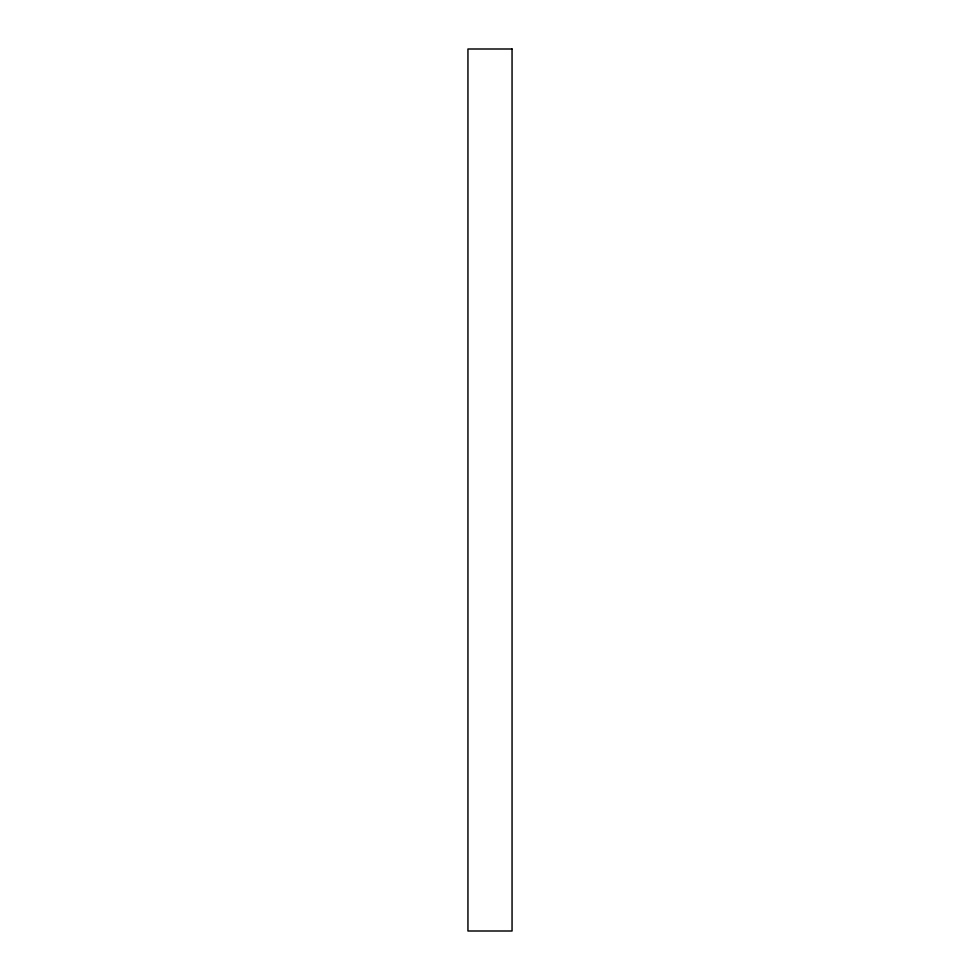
<?xml version="1.0" encoding="UTF-8"?>
<svg xmlns="http://www.w3.org/2000/svg" width="980" height="980" viewBox="0 0 980 980"><rect width="100%" height="100%" fill="white"/><g stroke="black" fill="none" stroke-linecap="round" stroke-linejoin="round"><path stroke-width="1.47" d="M512.05 49L467.95 49L467.95 931L512.05 931L512.05 49"/></g></svg>
